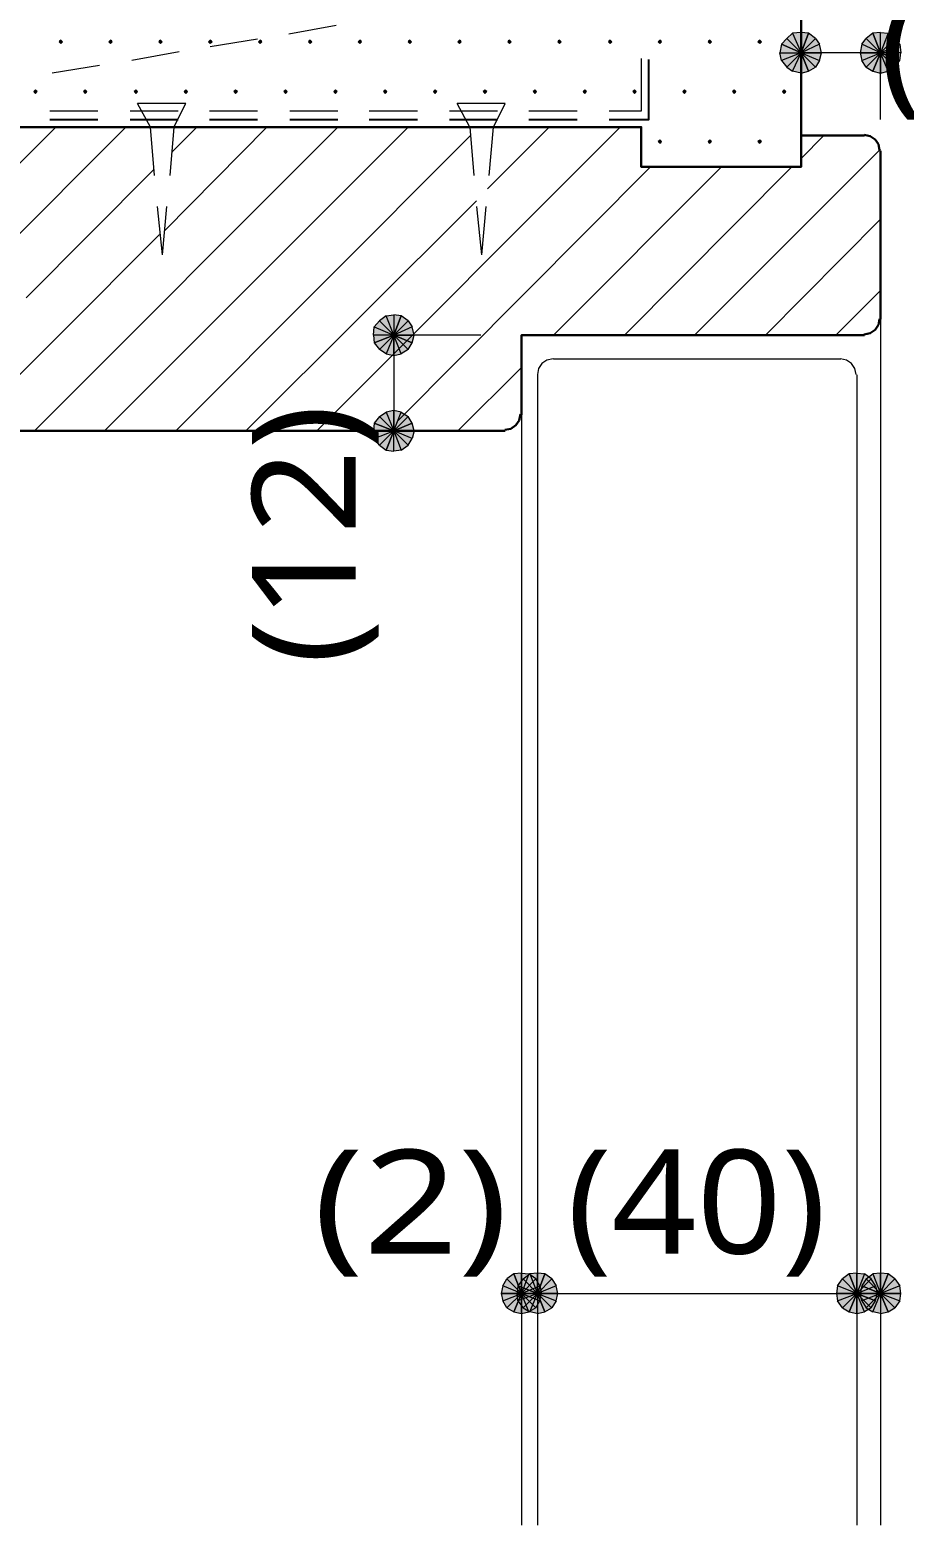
# Model space of a CAD drawing. Header units: millimetres. Extents: x 0 to 420, y 0 to 297.
# Drawn here: x 336.9 to 358.79, y 195.35 to 232.77 of the extents above; entities that cross this region are included whole.
import ezdxf
from ezdxf.enums import TextEntityAlignment as Align

# ---------------------------------------------------------------- set-up
doc = ezdxf.new("R2010")
doc.units = ezdxf.units.MM
doc.styles.add('kst32b', font='NotoSansJP-Variable.ttf')

msp = doc.modelspace()

# ---------------------------------------------------------------- hatches: boundary and pattern name
for points in [[(337.672, 232.516), (337.651, 232.495), (337.629, 232.473), (337.651, 232.452), (337.672, 232.431), (337.693, 232.452), (337.714, 232.473), (337.693, 232.495), (337.672, 232.516)], [(338.921, 232.516), (338.9, 232.495), (338.878, 232.473), (338.9, 232.452), (338.921, 232.431), (338.942, 232.452), (338.963, 232.473), (338.942, 232.495), (338.921, 232.516)], [(340.17, 232.516), (340.148, 232.495), (340.127, 232.473), (340.148, 232.452), (340.17, 232.431), (340.191, 232.452), (340.212, 232.473), (340.191, 232.495), (340.17, 232.516)], [(341.418, 232.516), (341.397, 232.495), (341.376, 232.473), (341.397, 232.452), (341.418, 232.431), (341.439, 232.452), (341.461, 232.473), (341.439, 232.495), (341.418, 232.516)], [(342.667, 232.516), (342.646, 232.495), (342.625, 232.473), (342.646, 232.452), (342.667, 232.431), (342.688, 232.452), (342.71, 232.473), (342.688, 232.495), (342.667, 232.516)], [(343.916, 232.516), (343.895, 232.495), (343.874, 232.473), (343.895, 232.452), (343.916, 232.431), (343.937, 232.452), (343.958, 232.473), (343.937, 232.495), (343.916, 232.516)], [(345.165, 232.516), (345.144, 232.495), (345.122, 232.473), (345.144, 232.452), (345.165, 232.431), (345.186, 232.452), (345.207, 232.473), (345.186, 232.495), (345.165, 232.516)], [(346.414, 232.516), (346.393, 232.495), (346.371, 232.473), (346.393, 232.452), (346.414, 232.431), (346.435, 232.452), (346.456, 232.473), (346.435, 232.495), (346.414, 232.516)], [(347.662, 232.516), (347.641, 232.495), (347.62, 232.473), (347.641, 232.452), (347.662, 232.431), (347.684, 232.452), (347.705, 232.473), (347.684, 232.495), (347.662, 232.516)], [(348.911, 232.516), (348.89, 232.495), (348.869, 232.473), (348.89, 232.452), (348.911, 232.431), (348.932, 232.452), (348.954, 232.473), (348.932, 232.495), (348.911, 232.516)], [(350.16, 232.516), (350.139, 232.495), (350.118, 232.473), (350.139, 232.452), (350.16, 232.431), (350.181, 232.452), (350.203, 232.473), (350.181, 232.495), (350.16, 232.516)], [(351.43, 232.516), (351.409, 232.495), (351.388, 232.473), (351.409, 232.452), (351.43, 232.431), (351.451, 232.452), (351.472, 232.473), (351.451, 232.495), (351.43, 232.516)], [(352.679, 232.516), (352.658, 232.495), (352.637, 232.473), (352.658, 232.452), (352.679, 232.431), (352.7, 232.452), (352.721, 232.473), (352.7, 232.495), (352.679, 232.516)], [(353.928, 232.516), (353.907, 232.495), (353.886, 232.473), (353.907, 232.452), (353.928, 232.431), (353.949, 232.452), (353.97, 232.473), (353.949, 232.495), (353.928, 232.516)], [(355.177, 232.516), (355.155, 232.495), (355.134, 232.473), (355.155, 232.452), (355.177, 232.431), (355.198, 232.452), (355.219, 232.473), (355.198, 232.495), (355.177, 232.516)], [(356.404, 232.685), (356.214, 232.706), (356.214, 232.198), (356.404, 232.685)], [(358.013, 231.733), (358.204, 231.69), (358.204, 232.198), (358.013, 231.733)], [(337.037, 231.267), (337.016, 231.246), (336.995, 231.225), (337.016, 231.204), (337.037, 231.182), (337.058, 231.204), (337.079, 231.225), (337.058, 231.246), (337.037, 231.267)], [(338.286, 231.267), (338.264, 231.246), (338.243, 231.225), (338.264, 231.204), (338.286, 231.182), (338.307, 231.204), (338.328, 231.225), (338.307, 231.246), (338.286, 231.267)], [(339.556, 231.267), (339.535, 231.246), (339.513, 231.225), (339.535, 231.204), (339.556, 231.182), (339.577, 231.204), (339.598, 231.225), (339.577, 231.246), (339.556, 231.267)], [(340.804, 231.267), (340.783, 231.246), (340.762, 231.225), (340.783, 231.204), (340.804, 231.182), (340.826, 231.204), (340.847, 231.225), (340.826, 231.246), (340.804, 231.267)], [(342.053, 231.267), (342.032, 231.246), (342.011, 231.225), (342.032, 231.204), (342.053, 231.182), (342.075, 231.204), (342.096, 231.225), (342.075, 231.246), (342.053, 231.267)], [(343.302, 231.267), (343.281, 231.246), (343.26, 231.225), (343.281, 231.204), (343.302, 231.182), (343.323, 231.204), (343.345, 231.225), (343.323, 231.246), (343.302, 231.267)], [(344.551, 231.267), (344.53, 231.246), (344.509, 231.225), (344.53, 231.204), (344.551, 231.182), (344.572, 231.204), (344.593, 231.225), (344.572, 231.246), (344.551, 231.267)], [(345.8, 231.267), (345.779, 231.246), (345.757, 231.225), (345.779, 231.204), (345.8, 231.182), (345.821, 231.204), (345.842, 231.225), (345.821, 231.246), (345.8, 231.267)], [(347.049, 231.267), (347.028, 231.246), (347.006, 231.225), (347.028, 231.204), (347.049, 231.182), (347.07, 231.204), (347.091, 231.225), (347.07, 231.246), (347.049, 231.267)], [(348.297, 231.267), (348.276, 231.246), (348.255, 231.225), (348.276, 231.204), (348.297, 231.182), (348.319, 231.204), (348.34, 231.225), (348.319, 231.246), (348.297, 231.267)], [(349.546, 231.267), (349.525, 231.246), (349.504, 231.225), (349.525, 231.204), (349.546, 231.182), (349.568, 231.204), (349.589, 231.225), (349.568, 231.246), (349.546, 231.267)], [(350.795, 231.267), (350.774, 231.246), (350.753, 231.225), (350.774, 231.204), (350.795, 231.182), (350.816, 231.204), (350.837, 231.225), (350.816, 231.246), (350.795, 231.267)], [(352.044, 231.267), (352.023, 231.246), (352.002, 231.225), (352.023, 231.204), (352.044, 231.182), (352.065, 231.204), (352.086, 231.225), (352.065, 231.246), (352.044, 231.267)], [(353.293, 231.267), (353.272, 231.246), (353.251, 231.225), (353.272, 231.204), (353.293, 231.182), (353.314, 231.204), (353.335, 231.225), (353.314, 231.246), (353.293, 231.267)], [(354.542, 231.267), (354.521, 231.246), (354.499, 231.225), (354.521, 231.204), (354.542, 231.182), (354.563, 231.204), (354.584, 231.225), (354.563, 231.246), (354.542, 231.267)], [(355.791, 231.267), (355.769, 231.246), (355.748, 231.225), (355.769, 231.204), (355.791, 231.182), (355.812, 231.204), (355.833, 231.225), (355.812, 231.246), (355.791, 231.267)], [(352.679, 230.018), (352.658, 229.997), (352.637, 229.976), (352.658, 229.955), (352.679, 229.933), (352.7, 229.955), (352.721, 229.976), (352.7, 229.997), (352.679, 230.018)], [(353.928, 230.018), (353.907, 229.997), (353.886, 229.976), (353.907, 229.955), (353.928, 229.933), (353.949, 229.955), (353.97, 229.976), (353.949, 229.997), (353.928, 230.018)], [(355.177, 230.018), (355.155, 229.997), (355.134, 229.976), (355.155, 229.955), (355.177, 229.933), (355.198, 229.955), (355.219, 229.976), (355.198, 229.997), (355.177, 230.018)], [(346.477, 224.938), (346.52, 225.129), (346.012, 225.129), (346.477, 224.938)], [(345.525, 222.927), (345.504, 222.737), (346.012, 222.737), (345.525, 222.927)], [(349.8, 201.634), (349.61, 201.655), (349.61, 201.147), (349.8, 201.634)], [(358.394, 201.634), (358.204, 201.655), (358.204, 201.147), (358.394, 201.634)], [(349.017, 200.681), (349.208, 200.639), (349.208, 201.147), (349.017, 200.681)], [(357.42, 200.681), (357.611, 200.639), (357.611, 201.147), (357.42, 200.681)]]:
    msp.add_hatch(color=7).paths.add_polyline_path(points)
h = msp.add_hatch(color=7)
h.paths.add_polyline_path([(355.727, 232.41), (355.685, 232.198), (356.214, 232.198), (355.727, 232.41)])
h.paths.add_polyline_path([(355.685, 232.198), (356.214, 232.198), (355.727, 232.008), (355.685, 232.198)])
h.paths.add_polyline_path([(356.214, 232.198), (355.727, 232.008), (355.854, 231.838), (356.214, 232.198)])
h = msp.add_hatch(color=7)
h.paths.add_polyline_path([(356.214, 232.706), (356.002, 232.685), (356.214, 232.198), (356.214, 232.706)])
h.paths.add_polyline_path([(356.002, 232.685), (356.214, 232.198), (355.854, 232.558), (356.002, 232.685)])
h.paths.add_polyline_path([(356.214, 232.198), (355.854, 232.558), (355.727, 232.41), (356.214, 232.198)])
h = msp.add_hatch(color=7)
h.paths.add_polyline_path([(356.722, 232.198), (356.679, 232.41), (356.214, 232.198), (356.722, 232.198)])
h.paths.add_polyline_path([(356.679, 232.41), (356.214, 232.198), (356.574, 232.558), (356.679, 232.41)])
h.paths.add_polyline_path([(356.214, 232.198), (356.574, 232.558), (356.404, 232.685), (356.214, 232.198)])
h = msp.add_hatch(color=7)
h.paths.add_polyline_path([(358.013, 232.685), (357.844, 232.558), (358.204, 232.198), (358.013, 232.685)])
h.paths.add_polyline_path([(357.844, 232.558), (358.204, 232.198), (357.738, 232.41), (357.844, 232.558)])
h.paths.add_polyline_path([(358.204, 232.198), (357.738, 232.41), (357.696, 232.198), (358.204, 232.198)])
h = msp.add_hatch(color=7)
h.paths.add_polyline_path([(358.563, 232.558), (358.394, 232.685), (358.204, 232.198), (358.563, 232.558)])
h.paths.add_polyline_path([(358.394, 232.685), (358.204, 232.198), (358.204, 232.706), (358.394, 232.685)])
h.paths.add_polyline_path([(358.204, 232.198), (358.204, 232.706), (358.013, 232.685), (358.204, 232.198)])
h = msp.add_hatch(color=7)
h.paths.add_polyline_path([(358.69, 232.008), (358.712, 232.198), (358.204, 232.198), (358.69, 232.008)])
h.paths.add_polyline_path([(358.712, 232.198), (358.204, 232.198), (358.69, 232.41), (358.712, 232.198)])
h.paths.add_polyline_path([(358.204, 232.198), (358.69, 232.41), (358.563, 232.558), (358.204, 232.198)])
h = msp.add_hatch(color=7)
h.paths.add_polyline_path([(355.854, 231.838), (356.002, 231.733), (356.214, 232.198), (355.854, 231.838)])
h.paths.add_polyline_path([(356.002, 231.733), (356.214, 232.198), (356.214, 231.69), (356.002, 231.733)])
h.paths.add_polyline_path([(356.214, 232.198), (356.214, 231.69), (356.404, 231.733), (356.214, 232.198)])
h = msp.add_hatch(color=7)
h.paths.add_polyline_path([(356.404, 231.733), (356.574, 231.838), (356.214, 232.198), (356.404, 231.733)])
h.paths.add_polyline_path([(356.574, 231.838), (356.214, 232.198), (356.679, 232.008), (356.574, 231.838)])
h.paths.add_polyline_path([(356.214, 232.198), (356.679, 232.008), (356.722, 232.198), (356.214, 232.198)])
h = msp.add_hatch(color=7)
h.paths.add_polyline_path([(357.696, 232.198), (357.738, 232.008), (358.204, 232.198), (357.696, 232.198)])
h.paths.add_polyline_path([(357.738, 232.008), (358.204, 232.198), (357.844, 231.838), (357.738, 232.008)])
h.paths.add_polyline_path([(358.204, 232.198), (357.844, 231.838), (358.013, 231.733), (358.204, 232.198)])
h = msp.add_hatch(color=7)
h.paths.add_polyline_path([(358.204, 231.69), (358.394, 231.733), (358.204, 232.198), (358.204, 231.69)])
h.paths.add_polyline_path([(358.394, 231.733), (358.204, 232.198), (358.563, 231.838), (358.394, 231.733)])
h.paths.add_polyline_path([(358.204, 232.198), (358.563, 231.838), (358.69, 232.008), (358.204, 232.198)])
h = msp.add_hatch(color=7)
h.paths.add_polyline_path([(345.652, 225.488), (345.525, 225.34), (346.012, 225.129), (345.652, 225.488)])
h.paths.add_polyline_path([(345.525, 225.34), (346.012, 225.129), (345.504, 225.129), (345.525, 225.34)])
h.paths.add_polyline_path([(346.012, 225.129), (345.504, 225.129), (345.525, 224.938), (346.012, 225.129)])
h = msp.add_hatch(color=7)
h.paths.add_polyline_path([(346.202, 225.615), (346.012, 225.637), (346.012, 225.129), (346.202, 225.615)])
h.paths.add_polyline_path([(346.012, 225.637), (346.012, 225.129), (345.821, 225.615), (346.012, 225.637)])
h.paths.add_polyline_path([(346.012, 225.129), (345.821, 225.615), (345.652, 225.488), (346.012, 225.129)])
h = msp.add_hatch(color=7)
h.paths.add_polyline_path([(346.52, 225.129), (346.477, 225.34), (346.012, 225.129), (346.52, 225.129)])
h.paths.add_polyline_path([(346.477, 225.34), (346.012, 225.129), (346.371, 225.488), (346.477, 225.34)])
h.paths.add_polyline_path([(346.012, 225.129), (346.371, 225.488), (346.202, 225.615), (346.012, 225.129)])
h = msp.add_hatch(color=7)
h.paths.add_polyline_path([(345.525, 224.938), (345.652, 224.769), (346.012, 225.129), (345.525, 224.938)])
h.paths.add_polyline_path([(345.652, 224.769), (346.012, 225.129), (345.821, 224.663), (345.652, 224.769)])
h.paths.add_polyline_path([(346.012, 225.129), (345.821, 224.663), (346.012, 224.621), (346.012, 225.129)])
h = msp.add_hatch(color=7)
h.paths.add_polyline_path([(346.012, 224.621), (346.202, 224.663), (346.012, 225.129), (346.012, 224.621)])
h.paths.add_polyline_path([(346.202, 224.663), (346.012, 225.129), (346.371, 224.769), (346.202, 224.663)])
h.paths.add_polyline_path([(346.012, 225.129), (346.371, 224.769), (346.477, 224.938), (346.012, 225.129)])
h = msp.add_hatch(color=7)
h.paths.add_polyline_path([(346.012, 223.245), (345.821, 223.203), (346.012, 222.737), (346.012, 223.245)])
h.paths.add_polyline_path([(345.821, 223.203), (346.012, 222.737), (345.652, 223.097), (345.821, 223.203)])
h.paths.add_polyline_path([(346.012, 222.737), (345.652, 223.097), (345.525, 222.927), (346.012, 222.737)])
h = msp.add_hatch(color=7)
h.paths.add_polyline_path([(346.477, 222.927), (346.371, 223.097), (346.012, 222.737), (346.477, 222.927)])
h.paths.add_polyline_path([(346.371, 223.097), (346.012, 222.737), (346.202, 223.203), (346.371, 223.097)])
h.paths.add_polyline_path([(346.012, 222.737), (346.202, 223.203), (346.012, 223.245), (346.012, 222.737)])
h = msp.add_hatch(color=7)
h.paths.add_polyline_path([(345.504, 222.737), (345.525, 222.546), (346.012, 222.737), (345.504, 222.737)])
h.paths.add_polyline_path([(345.525, 222.546), (346.012, 222.737), (345.652, 222.377), (345.525, 222.546)])
h.paths.add_polyline_path([(346.012, 222.737), (345.652, 222.377), (345.821, 222.25), (346.012, 222.737)])
h = msp.add_hatch(color=7)
h.paths.add_polyline_path([(345.821, 222.25), (346.012, 222.229), (346.012, 222.737), (345.821, 222.25)])
h.paths.add_polyline_path([(346.012, 222.229), (346.012, 222.737), (346.202, 222.25), (346.012, 222.229)])
h.paths.add_polyline_path([(346.012, 222.737), (346.202, 222.25), (346.371, 222.377), (346.012, 222.737)])
h = msp.add_hatch(color=7)
h.paths.add_polyline_path([(346.371, 222.377), (346.477, 222.546), (346.012, 222.737), (346.371, 222.377)])
h.paths.add_polyline_path([(346.477, 222.546), (346.012, 222.737), (346.52, 222.737), (346.477, 222.546)])
h.paths.add_polyline_path([(346.012, 222.737), (346.52, 222.737), (346.477, 222.927), (346.012, 222.737)])
h = msp.add_hatch(color=7)
h.paths.add_polyline_path([(349.017, 201.634), (348.848, 201.507), (349.208, 201.147), (349.017, 201.634)])
h.paths.add_polyline_path([(348.848, 201.507), (349.208, 201.147), (348.742, 201.337), (348.848, 201.507)])
h.paths.add_polyline_path([(349.208, 201.147), (348.742, 201.337), (348.7, 201.147), (349.208, 201.147)])
h = msp.add_hatch(color=7)
h.paths.add_polyline_path([(349.568, 201.507), (349.398, 201.634), (349.208, 201.147), (349.568, 201.507)])
h.paths.add_polyline_path([(349.398, 201.634), (349.208, 201.147), (349.208, 201.655), (349.398, 201.634)])
h.paths.add_polyline_path([(349.208, 201.147), (349.208, 201.655), (349.017, 201.634), (349.208, 201.147)])
h = msp.add_hatch(color=7)
h.paths.add_polyline_path([(349.123, 201.337), (349.102, 201.147), (349.61, 201.147), (349.123, 201.337)])
h.paths.add_polyline_path([(349.102, 201.147), (349.61, 201.147), (349.123, 200.956), (349.102, 201.147)])
h.paths.add_polyline_path([(349.61, 201.147), (349.123, 200.956), (349.25, 200.787), (349.61, 201.147)])
h = msp.add_hatch(color=7)
h.paths.add_polyline_path([(349.61, 201.655), (349.419, 201.634), (349.61, 201.147), (349.61, 201.655)])
h.paths.add_polyline_path([(349.419, 201.634), (349.61, 201.147), (349.25, 201.507), (349.419, 201.634)])
h.paths.add_polyline_path([(349.61, 201.147), (349.25, 201.507), (349.123, 201.337), (349.61, 201.147)])
h = msp.add_hatch(color=7)
h.paths.add_polyline_path([(349.673, 200.956), (349.716, 201.147), (349.208, 201.147), (349.673, 200.956)])
h.paths.add_polyline_path([(349.716, 201.147), (349.208, 201.147), (349.673, 201.337), (349.716, 201.147)])
h.paths.add_polyline_path([(349.208, 201.147), (349.673, 201.337), (349.568, 201.507), (349.208, 201.147)])
h = msp.add_hatch(color=7)
h.paths.add_polyline_path([(350.118, 201.147), (350.076, 201.337), (349.61, 201.147), (350.118, 201.147)])
h.paths.add_polyline_path([(350.076, 201.337), (349.61, 201.147), (349.97, 201.507), (350.076, 201.337)])
h.paths.add_polyline_path([(349.61, 201.147), (349.97, 201.507), (349.8, 201.634), (349.61, 201.147)])
h = msp.add_hatch(color=7)
h.paths.add_polyline_path([(357.42, 201.634), (357.251, 201.507), (357.611, 201.147), (357.42, 201.634)])
h.paths.add_polyline_path([(357.251, 201.507), (357.611, 201.147), (357.124, 201.337), (357.251, 201.507)])
h.paths.add_polyline_path([(357.611, 201.147), (357.124, 201.337), (357.103, 201.147), (357.611, 201.147)])
h = msp.add_hatch(color=7)
h.paths.add_polyline_path([(357.971, 201.507), (357.801, 201.634), (357.611, 201.147), (357.971, 201.507)])
h.paths.add_polyline_path([(357.801, 201.634), (357.611, 201.147), (357.611, 201.655), (357.801, 201.634)])
h.paths.add_polyline_path([(357.611, 201.147), (357.611, 201.655), (357.42, 201.634), (357.611, 201.147)])
h = msp.add_hatch(color=7)
h.paths.add_polyline_path([(358.077, 200.956), (358.119, 201.147), (357.611, 201.147), (358.077, 200.956)])
h.paths.add_polyline_path([(358.119, 201.147), (357.611, 201.147), (358.077, 201.337), (358.119, 201.147)])
h.paths.add_polyline_path([(357.611, 201.147), (358.077, 201.337), (357.971, 201.507), (357.611, 201.147)])
h = msp.add_hatch(color=7)
h.paths.add_polyline_path([(357.738, 201.337), (357.696, 201.147), (358.204, 201.147), (357.738, 201.337)])
h.paths.add_polyline_path([(357.696, 201.147), (358.204, 201.147), (357.738, 200.956), (357.696, 201.147)])
h.paths.add_polyline_path([(358.204, 201.147), (357.738, 200.956), (357.844, 200.787), (358.204, 201.147)])
h = msp.add_hatch(color=7)
h.paths.add_polyline_path([(358.204, 201.655), (358.013, 201.634), (358.204, 201.147), (358.204, 201.655)])
h.paths.add_polyline_path([(358.013, 201.634), (358.204, 201.147), (357.844, 201.507), (358.013, 201.634)])
h.paths.add_polyline_path([(358.204, 201.147), (357.844, 201.507), (357.738, 201.337), (358.204, 201.147)])
h = msp.add_hatch(color=7)
h.paths.add_polyline_path([(358.712, 201.147), (358.69, 201.337), (358.204, 201.147), (358.712, 201.147)])
h.paths.add_polyline_path([(358.69, 201.337), (358.204, 201.147), (358.563, 201.507), (358.69, 201.337)])
h.paths.add_polyline_path([(358.204, 201.147), (358.563, 201.507), (358.394, 201.634), (358.204, 201.147)])
h = msp.add_hatch(color=7)
h.paths.add_polyline_path([(348.7, 201.147), (348.742, 200.956), (349.208, 201.147), (348.7, 201.147)])
h.paths.add_polyline_path([(348.742, 200.956), (349.208, 201.147), (348.848, 200.787), (348.742, 200.956)])
h.paths.add_polyline_path([(349.208, 201.147), (348.848, 200.787), (349.017, 200.681), (349.208, 201.147)])
h = msp.add_hatch(color=7)
h.paths.add_polyline_path([(349.208, 200.639), (349.398, 200.681), (349.208, 201.147), (349.208, 200.639)])
h.paths.add_polyline_path([(349.398, 200.681), (349.208, 201.147), (349.568, 200.787), (349.398, 200.681)])
h.paths.add_polyline_path([(349.208, 201.147), (349.568, 200.787), (349.673, 200.956), (349.208, 201.147)])
h = msp.add_hatch(color=7)
h.paths.add_polyline_path([(349.25, 200.787), (349.419, 200.681), (349.61, 201.147), (349.25, 200.787)])
h.paths.add_polyline_path([(349.419, 200.681), (349.61, 201.147), (349.61, 200.639), (349.419, 200.681)])
h.paths.add_polyline_path([(349.61, 201.147), (349.61, 200.639), (349.8, 200.681), (349.61, 201.147)])
h = msp.add_hatch(color=7)
h.paths.add_polyline_path([(349.8, 200.681), (349.97, 200.787), (349.61, 201.147), (349.8, 200.681)])
h.paths.add_polyline_path([(349.97, 200.787), (349.61, 201.147), (350.076, 200.956), (349.97, 200.787)])
h.paths.add_polyline_path([(349.61, 201.147), (350.076, 200.956), (350.118, 201.147), (349.61, 201.147)])
h = msp.add_hatch(color=7)
h.paths.add_polyline_path([(357.103, 201.147), (357.124, 200.956), (357.611, 201.147), (357.103, 201.147)])
h.paths.add_polyline_path([(357.124, 200.956), (357.611, 201.147), (357.251, 200.787), (357.124, 200.956)])
h.paths.add_polyline_path([(357.611, 201.147), (357.251, 200.787), (357.42, 200.681), (357.611, 201.147)])
h = msp.add_hatch(color=7)
h.paths.add_polyline_path([(357.611, 200.639), (357.801, 200.681), (357.611, 201.147), (357.611, 200.639)])
h.paths.add_polyline_path([(357.801, 200.681), (357.611, 201.147), (357.971, 200.787), (357.801, 200.681)])
h.paths.add_polyline_path([(357.611, 201.147), (357.971, 200.787), (358.077, 200.956), (357.611, 201.147)])
h = msp.add_hatch(color=7)
h.paths.add_polyline_path([(357.844, 200.787), (358.013, 200.681), (358.204, 201.147), (357.844, 200.787)])
h.paths.add_polyline_path([(358.013, 200.681), (358.204, 201.147), (358.204, 200.639), (358.013, 200.681)])
h.paths.add_polyline_path([(358.204, 201.147), (358.204, 200.639), (358.394, 200.681), (358.204, 201.147)])
h = msp.add_hatch(color=7)
h.paths.add_polyline_path([(358.394, 200.681), (358.563, 200.787), (358.204, 201.147), (358.394, 200.681)])
h.paths.add_polyline_path([(358.563, 200.787), (358.204, 201.147), (358.69, 200.956), (358.563, 200.787)])
h.paths.add_polyline_path([(358.204, 201.147), (358.69, 200.956), (358.712, 201.147), (358.204, 201.147)])

# ---------------------------------------------------------------- linework, layer by layer
at = {"lineweight": 30}
for points in [[(356.214, 265.197), (356.214, 230.124)], [(331.809, 230.336), (352.213, 230.336), (352.213, 229.341), (356.214, 229.341), (356.214, 230.124)], [(356.214, 230.124), (357.801, 230.124)], [(358.182, 229.754), (358.152, 229.906), (358.068, 230.03), (357.943, 230.114), (357.791, 230.145)], [(358.204, 229.743), (358.204, 225.531)], [(357.791, 225.15), (357.943, 225.181), (358.068, 225.265), (358.152, 225.389), (358.182, 225.541)], [(349.208, 223.139), (349.208, 225.129), (357.801, 225.129)], [(348.795, 222.758), (348.947, 222.789), (349.072, 222.873), (349.156, 222.997), (349.187, 223.15)], [(335.216, 222.737), (348.805, 222.737)]]:
    msp.add_lwpolyline(points, dxfattribs=at)
at = {"lineweight": 13}
for points in [[(344.572, 232.876), (343.387, 232.664)], [(342.604, 232.537), (341.418, 232.346)], [(340.635, 232.22), (339.45, 232.008)], [(352.213, 232.05), (352.213, 230.738)], [(358.204, 230.526), (358.204, 232.198), (356.214, 232.198)], [(338.646, 231.881), (337.46, 231.69)], [(340.804, 230.928), (339.598, 230.928)], [(340.021, 229.129), (339.916, 230.336), (339.598, 230.928)], [(340.508, 230.336), (340.804, 230.928)], [(347.916, 230.336), (347.599, 230.928)], [(348.805, 230.928), (347.599, 230.928)], [(348.403, 229.129), (348.509, 230.336), (348.805, 230.928)], [(338.603, 230.738), (337.397, 230.738)], [(340.614, 230.738), (339.407, 230.738)], [(342.604, 230.738), (341.397, 230.738)], [(344.614, 230.738), (343.408, 230.738)], [(346.604, 230.738), (345.398, 230.738)], [(348.615, 230.738), (347.409, 230.738)], [(350.605, 230.738), (349.398, 230.738)], [(352.213, 230.738), (351.409, 230.738)], [(334.814, 227.605), (337.545, 230.336)], [(336.105, 227.139), (339.302, 230.336)], [(337.016, 222.737), (344.614, 230.336)], [(338.772, 222.737), (346.371, 230.336)], [(340.275, 227.753), (342.837, 230.336)], [(340.508, 230.336), (340.402, 229.129)], [(340.445, 229.701), (341.08, 230.336)], [(344.085, 222.737), (351.684, 230.336)], [(347.916, 230.336), (348.022, 229.129)], [(348.361, 228.79), (349.906, 230.336)], [(340.551, 222.737), (347.938, 230.124)], [(353.547, 225.129), (358.204, 229.785)], [(356.214, 229.553), (356.785, 230.124)], [(336.804, 226.06), (340, 229.277)], [(346.096, 222.97), (352.446, 229.341)], [(350.012, 225.129), (354.224, 229.341)], [(351.79, 225.129), (355.981, 229.341)], [(340.085, 228.346), (340.212, 227.139)], [(340.318, 228.346), (340.212, 227.139)], [(342.307, 222.737), (348.086, 228.494)], [(348.086, 228.346), (348.213, 227.139)], [(348.319, 228.346), (348.213, 227.139)], [(355.325, 225.129), (358.204, 228.029)], [(335.238, 222.737), (340.148, 227.647)], [(357.082, 225.129), (358.204, 226.25)], [(358.204, 225.531), (358.204, 195.347)], [(348.192, 225.129), (346.012, 225.129), (346.012, 222.737)], [(347.62, 222.737), (349.208, 224.324)], [(350.001, 224.536), (349.849, 224.505), (349.725, 224.421), (349.641, 224.297), (349.61, 224.144)], [(350.012, 224.536), (357.209, 224.536)], [(357.59, 224.144), (357.559, 224.297), (357.475, 224.421), (357.351, 224.505), (357.198, 224.536)], [(349.61, 224.134), (349.61, 195.347)], [(357.611, 224.134), (357.611, 195.347)], [(349.208, 223.139), (349.208, 195.347)], [(349.208, 221.128), (349.208, 217.699)], [(358.204, 221.128), (358.204, 217.741)], [(349.208, 201.147), (349.61, 201.147)], [(349.61, 201.147), (357.611, 201.147), (358.204, 201.147)]]:
    msp.add_lwpolyline(points, dxfattribs=at)
at = {"lineweight": 0}
for points in [[(337.672, 232.516), (337.651, 232.495), (337.629, 232.473), (337.651, 232.452), (337.672, 232.431), (337.693, 232.452), (337.714, 232.473), (337.693, 232.495)], [(338.921, 232.516), (338.9, 232.495), (338.878, 232.473), (338.9, 232.452), (338.921, 232.431), (338.942, 232.452), (338.963, 232.473), (338.942, 232.495)], [(340.17, 232.516), (340.148, 232.495), (340.127, 232.473), (340.148, 232.452), (340.17, 232.431), (340.191, 232.452), (340.212, 232.473), (340.191, 232.495)], [(341.418, 232.516), (341.397, 232.495), (341.376, 232.473), (341.397, 232.452), (341.418, 232.431), (341.439, 232.452), (341.461, 232.473), (341.439, 232.495)], [(342.667, 232.516), (342.646, 232.495), (342.625, 232.473), (342.646, 232.452), (342.667, 232.431), (342.688, 232.452), (342.71, 232.473), (342.688, 232.495)], [(343.916, 232.516), (343.895, 232.495), (343.874, 232.473), (343.895, 232.452), (343.916, 232.431), (343.937, 232.452), (343.958, 232.473), (343.937, 232.495)], [(345.165, 232.516), (345.144, 232.495), (345.122, 232.473), (345.144, 232.452), (345.165, 232.431), (345.186, 232.452), (345.207, 232.473), (345.186, 232.495)], [(346.414, 232.516), (346.393, 232.495), (346.371, 232.473), (346.393, 232.452), (346.414, 232.431), (346.435, 232.452), (346.456, 232.473), (346.435, 232.495)], [(347.662, 232.516), (347.641, 232.495), (347.62, 232.473), (347.641, 232.452), (347.662, 232.431), (347.684, 232.452), (347.705, 232.473), (347.684, 232.495)], [(348.911, 232.516), (348.89, 232.495), (348.869, 232.473), (348.89, 232.452), (348.911, 232.431), (348.932, 232.452), (348.954, 232.473), (348.932, 232.495)], [(350.16, 232.516), (350.139, 232.495), (350.118, 232.473), (350.139, 232.452), (350.16, 232.431), (350.181, 232.452), (350.203, 232.473), (350.181, 232.495)], [(351.43, 232.516), (351.409, 232.495), (351.388, 232.473), (351.409, 232.452), (351.43, 232.431), (351.451, 232.452), (351.472, 232.473), (351.451, 232.495)], [(352.679, 232.516), (352.658, 232.495), (352.637, 232.473), (352.658, 232.452), (352.679, 232.431), (352.7, 232.452), (352.721, 232.473), (352.7, 232.495)], [(353.928, 232.516), (353.907, 232.495), (353.886, 232.473), (353.907, 232.452), (353.928, 232.431), (353.949, 232.452), (353.97, 232.473), (353.949, 232.495)], [(355.177, 232.516), (355.155, 232.495), (355.134, 232.473), (355.155, 232.452), (355.177, 232.431), (355.198, 232.452), (355.219, 232.473), (355.198, 232.495)], [(355.727, 232.41), (355.685, 232.198), (356.214, 232.198)], [(356.214, 232.198), (355.854, 232.558), (355.727, 232.41)], [(356.002, 232.685), (356.214, 232.198), (355.854, 232.558)], [(356.214, 232.706), (356.002, 232.685), (356.214, 232.198)], [(356.404, 232.685), (356.214, 232.706), (356.214, 232.198)], [(356.214, 232.198), (356.574, 232.558), (356.404, 232.685)], [(356.679, 232.41), (356.214, 232.198), (356.574, 232.558)], [(356.722, 232.198), (356.679, 232.41), (356.214, 232.198)], [(358.204, 232.198), (357.738, 232.41), (357.696, 232.198)], [(357.844, 232.558), (358.204, 232.198), (357.738, 232.41)], [(358.013, 232.685), (357.844, 232.558), (358.204, 232.198)], [(358.204, 232.198), (358.204, 232.706), (358.013, 232.685)], [(358.394, 232.685), (358.204, 232.198), (358.204, 232.706)], [(358.563, 232.558), (358.394, 232.685), (358.204, 232.198)], [(358.204, 232.198), (358.69, 232.41), (358.563, 232.558)], [(358.712, 232.198), (358.204, 232.198), (358.69, 232.41)], [(355.685, 232.198), (356.214, 232.198), (355.727, 232.008)], [(356.214, 232.198), (355.727, 232.008), (355.854, 231.838)], [(355.854, 231.838), (356.002, 231.733), (356.214, 232.198)], [(356.002, 231.733), (356.214, 232.198), (356.214, 231.69)], [(356.214, 232.198), (356.214, 231.69), (356.404, 231.733)], [(356.404, 231.733), (356.574, 231.838), (356.214, 232.198)], [(356.574, 231.838), (356.214, 232.198), (356.679, 232.008)], [(356.214, 232.198), (356.679, 232.008), (356.722, 232.198)], [(357.696, 232.198), (357.738, 232.008), (358.204, 232.198)], [(357.738, 232.008), (358.204, 232.198), (357.844, 231.838)], [(358.204, 232.198), (357.844, 231.838), (358.013, 231.733)], [(358.013, 231.733), (358.204, 231.69), (358.204, 232.198)], [(358.204, 231.69), (358.394, 231.733), (358.204, 232.198)], [(358.394, 231.733), (358.204, 232.198), (358.563, 231.838)], [(358.204, 232.198), (358.563, 231.838), (358.69, 232.008)], [(358.69, 232.008), (358.712, 232.198), (358.204, 232.198)], [(337.037, 231.267), (337.016, 231.246), (336.995, 231.225), (337.016, 231.204), (337.037, 231.182), (337.058, 231.204), (337.079, 231.225), (337.058, 231.246)], [(338.286, 231.267), (338.264, 231.246), (338.243, 231.225), (338.264, 231.204), (338.286, 231.182), (338.307, 231.204), (338.328, 231.225), (338.307, 231.246)], [(339.556, 231.267), (339.535, 231.246), (339.513, 231.225), (339.535, 231.204), (339.556, 231.182), (339.577, 231.204), (339.598, 231.225), (339.577, 231.246)], [(340.804, 231.267), (340.783, 231.246), (340.762, 231.225), (340.783, 231.204), (340.804, 231.182), (340.826, 231.204), (340.847, 231.225), (340.826, 231.246)], [(342.053, 231.267), (342.032, 231.246), (342.011, 231.225), (342.032, 231.204), (342.053, 231.182), (342.075, 231.204), (342.096, 231.225), (342.075, 231.246)], [(343.302, 231.267), (343.281, 231.246), (343.26, 231.225), (343.281, 231.204), (343.302, 231.182), (343.323, 231.204), (343.345, 231.225), (343.323, 231.246)], [(344.551, 231.267), (344.53, 231.246), (344.509, 231.225), (344.53, 231.204), (344.551, 231.182), (344.572, 231.204), (344.593, 231.225), (344.572, 231.246)], [(345.8, 231.267), (345.779, 231.246), (345.757, 231.225), (345.779, 231.204), (345.8, 231.182), (345.821, 231.204), (345.842, 231.225), (345.821, 231.246)], [(347.049, 231.267), (347.028, 231.246), (347.006, 231.225), (347.028, 231.204), (347.049, 231.182), (347.07, 231.204), (347.091, 231.225), (347.07, 231.246)], [(348.297, 231.267), (348.276, 231.246), (348.255, 231.225), (348.276, 231.204), (348.297, 231.182), (348.319, 231.204), (348.34, 231.225), (348.319, 231.246)], [(349.546, 231.267), (349.525, 231.246), (349.504, 231.225), (349.525, 231.204), (349.546, 231.182), (349.568, 231.204), (349.589, 231.225), (349.568, 231.246)], [(350.795, 231.267), (350.774, 231.246), (350.753, 231.225), (350.774, 231.204), (350.795, 231.182), (350.816, 231.204), (350.837, 231.225), (350.816, 231.246)], [(352.044, 231.267), (352.023, 231.246), (352.002, 231.225), (352.023, 231.204), (352.044, 231.182), (352.065, 231.204), (352.086, 231.225), (352.065, 231.246)], [(353.293, 231.267), (353.272, 231.246), (353.251, 231.225), (353.272, 231.204), (353.293, 231.182), (353.314, 231.204), (353.335, 231.225), (353.314, 231.246)], [(354.542, 231.267), (354.521, 231.246), (354.499, 231.225), (354.521, 231.204), (354.542, 231.182), (354.563, 231.204), (354.584, 231.225), (354.563, 231.246)], [(355.791, 231.267), (355.769, 231.246), (355.748, 231.225), (355.769, 231.204), (355.791, 231.182), (355.812, 231.204), (355.833, 231.225), (355.812, 231.246)], [(352.679, 230.018), (352.658, 229.997), (352.637, 229.976), (352.658, 229.955), (352.679, 229.933), (352.7, 229.955), (352.721, 229.976), (352.7, 229.997)], [(353.928, 230.018), (353.907, 229.997), (353.886, 229.976), (353.907, 229.955), (353.928, 229.933), (353.949, 229.955), (353.97, 229.976), (353.949, 229.997)], [(355.177, 230.018), (355.155, 229.997), (355.134, 229.976), (355.155, 229.955), (355.177, 229.933), (355.198, 229.955), (355.219, 229.976), (355.198, 229.997)], [(345.525, 225.34), (346.012, 225.129), (345.504, 225.129)], [(345.652, 225.488), (345.525, 225.34), (346.012, 225.129)], [(346.012, 225.129), (345.821, 225.615), (345.652, 225.488)], [(346.012, 225.637), (346.012, 225.129), (345.821, 225.615)], [(346.202, 225.615), (346.012, 225.637), (346.012, 225.129)], [(346.012, 225.129), (346.371, 225.488), (346.202, 225.615)], [(346.477, 225.34), (346.012, 225.129), (346.371, 225.488)], [(346.52, 225.129), (346.477, 225.34), (346.012, 225.129)], [(346.012, 225.129), (345.504, 225.129), (345.525, 224.938)], [(345.525, 224.938), (345.652, 224.769), (346.012, 225.129)], [(345.652, 224.769), (346.012, 225.129), (345.821, 224.663)], [(346.012, 225.129), (345.821, 224.663), (346.012, 224.621)], [(346.012, 224.621), (346.202, 224.663), (346.012, 225.129)], [(346.202, 224.663), (346.012, 225.129), (346.371, 224.769)], [(346.012, 225.129), (346.371, 224.769), (346.477, 224.938)], [(346.477, 224.938), (346.52, 225.129), (346.012, 225.129)], [(346.012, 222.737), (345.652, 223.097), (345.525, 222.927)], [(345.821, 223.203), (346.012, 222.737), (345.652, 223.097)], [(346.012, 223.245), (345.821, 223.203), (346.012, 222.737)], [(346.012, 222.737), (346.202, 223.203), (346.012, 223.245)], [(346.371, 223.097), (346.012, 222.737), (346.202, 223.203)], [(346.477, 222.927), (346.371, 223.097), (346.012, 222.737)], [(345.525, 222.927), (345.504, 222.737), (346.012, 222.737)], [(345.504, 222.737), (345.525, 222.546), (346.012, 222.737)], [(345.525, 222.546), (346.012, 222.737), (345.652, 222.377)], [(346.012, 222.737), (345.652, 222.377), (345.821, 222.25)], [(345.821, 222.25), (346.012, 222.229), (346.012, 222.737)], [(346.012, 222.737), (346.52, 222.737), (346.477, 222.927)], [(346.012, 222.229), (346.012, 222.737), (346.202, 222.25)], [(346.012, 222.737), (346.202, 222.25), (346.371, 222.377)], [(346.371, 222.377), (346.477, 222.546), (346.012, 222.737)], [(346.477, 222.546), (346.012, 222.737), (346.52, 222.737)], [(349.208, 201.147), (348.742, 201.337), (348.7, 201.147)], [(348.848, 201.507), (349.208, 201.147), (348.742, 201.337)], [(349.017, 201.634), (348.848, 201.507), (349.208, 201.147)], [(349.208, 201.147), (349.208, 201.655), (349.017, 201.634)], [(349.123, 201.337), (349.102, 201.147), (349.61, 201.147)], [(349.61, 201.147), (349.25, 201.507), (349.123, 201.337)], [(349.398, 201.634), (349.208, 201.147), (349.208, 201.655)], [(349.568, 201.507), (349.398, 201.634), (349.208, 201.147)], [(349.208, 201.147), (349.673, 201.337), (349.568, 201.507)], [(349.716, 201.147), (349.208, 201.147), (349.673, 201.337)], [(349.419, 201.634), (349.61, 201.147), (349.25, 201.507)], [(349.61, 201.655), (349.419, 201.634), (349.61, 201.147)], [(349.8, 201.634), (349.61, 201.655), (349.61, 201.147)], [(349.61, 201.147), (349.97, 201.507), (349.8, 201.634)], [(350.076, 201.337), (349.61, 201.147), (349.97, 201.507)], [(350.118, 201.147), (350.076, 201.337), (349.61, 201.147)], [(357.611, 201.147), (357.124, 201.337), (357.103, 201.147)], [(357.251, 201.507), (357.611, 201.147), (357.124, 201.337)], [(357.42, 201.634), (357.251, 201.507), (357.611, 201.147)], [(357.611, 201.147), (357.611, 201.655), (357.42, 201.634)], [(357.801, 201.634), (357.611, 201.147), (357.611, 201.655)], [(357.971, 201.507), (357.801, 201.634), (357.611, 201.147)], [(357.611, 201.147), (358.077, 201.337), (357.971, 201.507)], [(358.119, 201.147), (357.611, 201.147), (358.077, 201.337)], [(357.738, 201.337), (357.696, 201.147), (358.204, 201.147)], [(358.204, 201.147), (357.844, 201.507), (357.738, 201.337)], [(358.013, 201.634), (358.204, 201.147), (357.844, 201.507)], [(358.204, 201.655), (358.013, 201.634), (358.204, 201.147)], [(358.394, 201.634), (358.204, 201.655), (358.204, 201.147)], [(358.204, 201.147), (358.563, 201.507), (358.394, 201.634)], [(358.69, 201.337), (358.204, 201.147), (358.563, 201.507)], [(358.712, 201.147), (358.69, 201.337), (358.204, 201.147)], [(348.7, 201.147), (348.742, 200.956), (349.208, 201.147)], [(348.742, 200.956), (349.208, 201.147), (348.848, 200.787)], [(349.208, 201.147), (348.848, 200.787), (349.017, 200.681)], [(349.017, 200.681), (349.208, 200.639), (349.208, 201.147)], [(349.102, 201.147), (349.61, 201.147), (349.123, 200.956)], [(349.61, 201.147), (349.123, 200.956), (349.25, 200.787)], [(349.208, 200.639), (349.398, 200.681), (349.208, 201.147)], [(349.398, 200.681), (349.208, 201.147), (349.568, 200.787)], [(349.208, 201.147), (349.568, 200.787), (349.673, 200.956)], [(349.673, 200.956), (349.716, 201.147), (349.208, 201.147)], [(349.25, 200.787), (349.419, 200.681), (349.61, 201.147)], [(349.419, 200.681), (349.61, 201.147), (349.61, 200.639)], [(349.61, 201.147), (349.61, 200.639), (349.8, 200.681)], [(349.8, 200.681), (349.97, 200.787), (349.61, 201.147)], [(349.97, 200.787), (349.61, 201.147), (350.076, 200.956)], [(349.61, 201.147), (350.076, 200.956), (350.118, 201.147)], [(357.103, 201.147), (357.124, 200.956), (357.611, 201.147)], [(357.124, 200.956), (357.611, 201.147), (357.251, 200.787)], [(357.611, 201.147), (357.251, 200.787), (357.42, 200.681)], [(357.42, 200.681), (357.611, 200.639), (357.611, 201.147)], [(357.611, 200.639), (357.801, 200.681), (357.611, 201.147)], [(357.801, 200.681), (357.611, 201.147), (357.971, 200.787)], [(357.611, 201.147), (357.971, 200.787), (358.077, 200.956)], [(358.077, 200.956), (358.119, 201.147), (357.611, 201.147)], [(357.696, 201.147), (358.204, 201.147), (357.738, 200.956)], [(358.204, 201.147), (357.738, 200.956), (357.844, 200.787)], [(357.844, 200.787), (358.013, 200.681), (358.204, 201.147)], [(358.013, 200.681), (358.204, 201.147), (358.204, 200.639)], [(358.204, 201.147), (358.204, 200.639), (358.394, 200.681)], [(358.394, 200.681), (358.563, 200.787), (358.204, 201.147)], [(358.563, 200.787), (358.204, 201.147), (358.69, 200.956)], [(358.204, 201.147), (358.69, 200.956), (358.712, 201.147)]]:
    msp.add_lwpolyline(points, close=True, dxfattribs=at)
at = {"lineweight": 25}
for points in [[(351.409, 230.526), (352.404, 230.526), (352.404, 232.029)], [(337.397, 230.526), (338.603, 230.526)], [(339.407, 230.526), (340.614, 230.526)], [(341.397, 230.526), (342.604, 230.526)], [(343.408, 230.526), (344.614, 230.526)], [(345.398, 230.526), (346.604, 230.526)], [(347.409, 230.526), (348.615, 230.526)], [(349.398, 230.526), (350.605, 230.526)]]:
    msp.add_lwpolyline(points, dxfattribs=at)

# ---------------------------------------------------------------- texts
at = {"style": 'kst32b'}
for s, p, p2 in [('(10)', (358.182, 231.098), (364.68, 231.098)), ('(12)', (345.059, 216.895), (345.059, 223.392)), ('(2)', (344.001, 202.142), (348.874, 202.142)), ('(40)', (350.351, 202.142), (356.848, 202.142))]:
    msp.add_text(s, height=2.5989, dxfattribs=at).set_placement(p, p2, align=Align.FIT)

doc.saveas('drawing.dxf')
